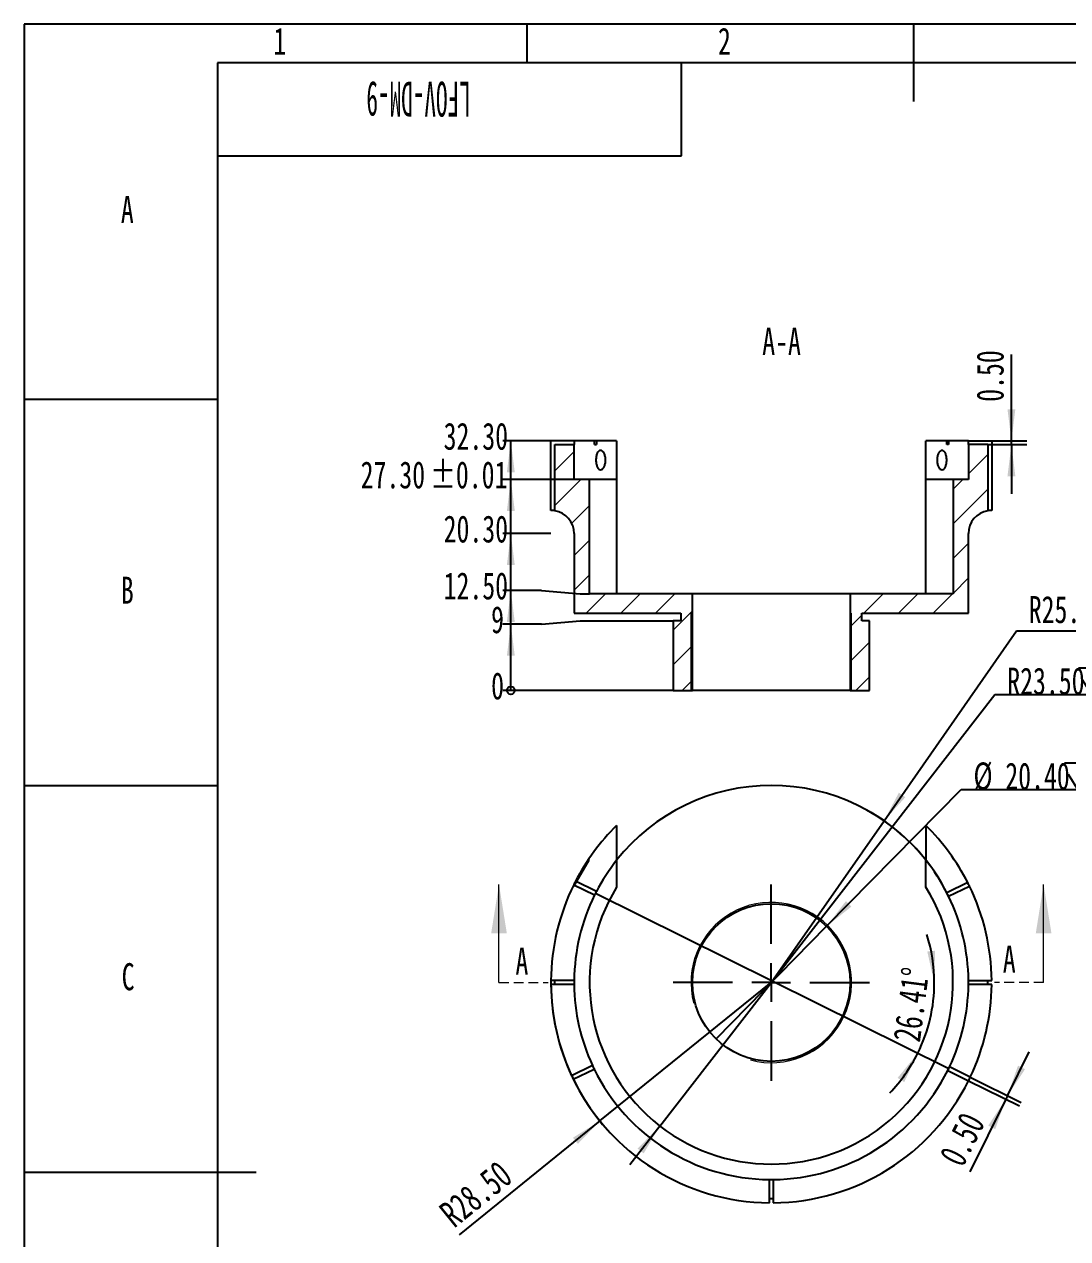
# Model space of a CAD drawing. Header units: millimetres. Extents: x 0 to 210, y 0 to 297.
# Drawn here: x 0 to 134.9, y 139.9 to 297 of the extents above; entities that cross this region are included whole.
import ezdxf

# ---------------------------------------------------------------- set-up
doc = ezdxf.new("R2010")
doc.units = ezdxf.units.MM
doc.linetypes.add('HIDDEN', pattern=[1.905, 1.27, -0.635])
doc.layers.add('图框', color=7, linetype='Continuous')
doc.layers.add('根据设置的颜色创建', color=7, linetype='Continuous', lineweight=25)
doc.styles.add('SLDTEXTSTYLE5', font='TXT', dxfattribs={"width": 0.7})
doc.styles.add('SLDTEXTSTYLE6', font='TXT', dxfattribs={"width": 0.49})
doc.dimstyles.new('SLDDIMSTYLE0', dxfattribs={"dimtxt": 3.5, "dimasz": 4.08, "dimexe": 0, "dimexo": 0.0625, "dimgap": 0.875, "dimtad": 2, "dimdec": 4, "dimzin": 12, "dimdsep": 46, "dimtxsty": 'SLDTEXTSTYLE5', "dimsah": 1, "dimcen": 0.09, "dimazin": 3, "dimtfac": 1, "dimtofl": 0, "dimtmove": 0, "dimatfit": 3, "dimfxl": 0, "dimfrac": 2, "dimtolj": 1, "dimtzin": 12, "dimarcsym": 0})
doc.dimstyles.new('SLDDIMSTYLE1', dxfattribs={"dimtxt": 3.5, "dimasz": 4.08, "dimexe": 0, "dimexo": 0.0625, "dimgap": 0.875, "dimtad": 2, "dimrnd": 1e-09, "dimzin": 4, "dimdsep": 46, "dimtxsty": 'SLDTEXTSTYLE5', "dimsah": 1, "dimcen": 0, "dimadec": 0, "dimazin": 1, "dimtfac": 1, "dimtofl": 0, "dimtmove": 0, "dimatfit": 3, "dimfxl": 0, "dimfrac": 2, "dimtolj": 1, "dimtzin": 12, "dimarcsym": 0})
doc.dimstyles.new('SLDDIMSTYLE10', dxfattribs={"dimtxt": 3.5, "dimasz": 0.338667, "dimexe": 0, "dimexo": 0.0625, "dimgap": 0.875, "dimtad": 0, "dimtih": 1, "dimtoh": 1, "dimdec": 0, "dimrnd": 1e-09, "dimdsep": 46, "dimtxsty": 'SLDTEXTSTYLE5', "dimblk1": 'ORIGIN', "dimblk2": 'ORIGIN', "dimsah": 1, "dimcen": 0.09, "dimadec": 0, "dimazin": 2, "dimtfac": 1, "dimtdec": 0, "dimtofl": 0, "dimtmove": 0, "dimatfit": 3, "dimldrblk": 'ORIGIN', "dimfxl": 0, "dimfrac": 2, "dimtolj": 1, "dimtzin": 12, "dimarcsym": 0})
doc.dimstyles.new('SLDDIMSTYLE11', dxfattribs={"dimtxt": 3.5, "dimasz": 4.08, "dimexe": 0, "dimexo": 0.0625, "dimgap": 0.875, "dimtad": 0, "dimtih": 1, "dimtoh": 1, "dimrnd": 1e-09, "dimzin": 12, "dimdsep": 46, "dimtxsty": 'SLDTEXTSTYLE5', "dimsah": 1, "dimcen": 0.09, "dimadec": 0, "dimazin": 3, "dimtfac": 1, "dimtofl": 0, "dimtmove": 0, "dimatfit": 3, "dimfxl": 0, "dimfrac": 2, "dimtolj": 1, "dimtzin": 12, "dimarcsym": 0})
doc.dimstyles.new('SLDDIMSTYLE12', dxfattribs={"dimtxt": 3.5, "dimasz": 4.08, "dimexe": 0, "dimexo": 0.0625, "dimgap": 0.875, "dimtad": 0, "dimtih": 1, "dimtoh": 1, "dimrnd": 1e-09, "dimzin": 4, "dimdsep": 46, "dimtxsty": 'SLDTEXTSTYLE5', "dimsah": 1, "dimcen": 0.09, "dimadec": 0, "dimazin": 1, "dimtfac": 1, "dimtofl": 0, "dimtmove": 0, "dimatfit": 3, "dimfxl": 0, "dimfrac": 2, "dimtolj": 1, "dimtzin": 12, "dimarcsym": 0})
doc.dimstyles.new('SLDDIMSTYLE13', dxfattribs={"dimtxt": 3.5, "dimasz": 4.08, "dimexe": 0, "dimexo": 0.0625, "dimgap": 0.875, "dimtad": 0, "dimtih": 1, "dimtoh": 1, "dimrnd": 1e-09, "dimzin": 4, "dimdsep": 46, "dimtxsty": 'SLDTEXTSTYLE5', "dimsah": 1, "dimcen": 0.09, "dimadec": 0, "dimazin": 1, "dimtol": 1, "dimtp": 0.01, "dimtm": 0.01, "dimtfac": 1, "dimtofl": 0, "dimtmove": 0, "dimatfit": 3, "dimfxl": 0, "dimfrac": 2, "dimtolj": 1, "dimarcsym": 0})
doc.dimstyles.new('SLDDIMSTYLE2', dxfattribs={"dimtxt": 3.5, "dimasz": 4.08, "dimexe": 0, "dimexo": 0.0625, "dimgap": 0.875, "dimtad": 2, "dimrnd": 1e-09, "dimzin": 0, "dimdsep": 46, "dimtxsty": 'SLDTEXTSTYLE5', "dimsah": 1, "dimcen": 0.09, "dimadec": 0, "dimazin": 0, "dimtfac": 1, "dimtmove": 0, "dimatfit": 0, "dimfxl": 0, "dimfrac": 2, "dimtolj": 1, "dimtzin": 12, "dimarcsym": 0})
doc.dimstyles.new('SLDDIMSTYLE3', dxfattribs={"dimtxt": 3.5, "dimasz": 4.08, "dimexe": 0, "dimexo": 0.0625, "dimgap": 0.875, "dimtad": 0, "dimtih": 1, "dimtoh": 1, "dimrnd": 1e-09, "dimzin": 4, "dimdsep": 46, "dimtxsty": 'SLDTEXTSTYLE5', "dimblk1": 'NONE', "dimsah": 1, "dimcen": 0, "dimadec": 0, "dimazin": 1, "dimtfac": 1, "dimtmove": 0, "dimatfit": 3, "dimldrblk": 'NONE', "dimfxl": 0, "dimfrac": 2, "dimtolj": 1, "dimtzin": 12, "dimarcsym": 0})
doc.dimstyles.new('SLDDIMSTYLE4', dxfattribs={"dimtxt": 3.5, "dimasz": 4.08, "dimexe": 0, "dimexo": 0.0625, "dimgap": 0.875, "dimtad": 0, "dimtih": 1, "dimtoh": 1, "dimrnd": 1e-09, "dimzin": 4, "dimdsep": 46, "dimtxsty": 'SLDTEXTSTYLE5', "dimsah": 1, "dimcen": 0, "dimadec": 0, "dimazin": 1, "dimtfac": 1, "dimtofl": 0, "dimtmove": 1, "dimatfit": 3, "dimfxl": 0, "dimfrac": 2, "dimtolj": 1, "dimtzin": 12, "dimarcsym": 0})
doc.dimstyles.new('SLDDIMSTYLE5', dxfattribs={"dimtxt": 3.5, "dimasz": 4.08, "dimexe": 0, "dimexo": 0.0625, "dimgap": 0.875, "dimtad": 0, "dimtih": 1, "dimtoh": 1, "dimrnd": 1e-09, "dimzin": 4, "dimdsep": 46, "dimtxsty": 'SLDTEXTSTYLE5', "dimsah": 1, "dimcen": 0, "dimadec": 0, "dimazin": 1, "dimtfac": 1, "dimtofl": 0, "dimtmove": 0, "dimatfit": 3, "dimfxl": 0, "dimfrac": 2, "dimtolj": 1, "dimtzin": 12, "dimarcsym": 0})

# ---------------------------------------------------------------- blocks, each defined once
blk = doc.blocks.new('_D')
at = {"layer": '根据设置的颜色创建'}
for start, end in [(0, 17.58), (333.5852, 0), (316.0052, 333.5852)]:
    blk.add_arc((97.12, 173.03), 20.57, start, end, dxfattribs=at)
for points in [[(117.68, 173.03), (117.79, 177.14), (116.78, 177.04)], [(115.54, 163.88), (112.94, 160.69), (113.8, 160.15)]]:
    blk.add_solid(points, dxfattribs=at)
at = {"layer": '根据设置的颜色创建', "insert": (112.35, 165.66), "char_height": 3.5, "attachment_point": 1, "rotation": 82.6576, "style": 'SLDTEXTSTYLE5'}
blk.add_mtext('26.41°', dxfattribs=at)
blk = doc.blocks.new('_D_1')
at = {"layer": '根据设置的颜色创建'}
for q in [(96.61, 173.03), (56.23, 140.4)]:
    blk.add_line((74.44, 155.12), q, dxfattribs=at)
blk.add_arc((96.61, 173.03), 28.5, 179.4974, 222.9594, dxfattribs=at)
blk.add_solid([(74.44, 155.12), (70.95, 152.95), (71.59, 152.16)], dxfattribs=at)
at = {"layer": '根据设置的颜色创建', "insert": (53.39, 143.9), "char_height": 3.5, "attachment_point": 1, "rotation": 38.9453, "style": 'SLDTEXTSTYLE5'}
blk.add_mtext('R28.50', dxfattribs=at)
blk = doc.blocks.new('_D_2')
at = {"layer": '根据设置的颜色创建'}
for p, q in [((127.15, 158.39), (129.97, 164.08)), ((122.12, 160.33), (128.72, 157.06)), ((122.34, 160.78), (128.94, 157.51)), ((126.93, 157.95), (122.26, 148.55)), ((127.15, 158.39), (126.93, 157.95))]:
    blk.add_line(p, q, dxfattribs=at)
for points in [[(127.15, 158.39), (129.42, 161.82), (128.51, 162.27)], [(126.93, 157.95), (124.66, 154.52), (125.57, 154.07)]]:
    blk.add_solid(points, dxfattribs=at)
at = {"layer": '根据设置的颜色创建', "insert": (118.22, 150.55), "char_height": 3.5, "attachment_point": 1, "rotation": 63.5852, "style": 'SLDTEXTSTYLE5'}
blk.add_mtext('0.50', dxfattribs=at)
blk = doc.blocks.new('SW_SYMBOL_HOLE_DEPTH')
at = {"layer": '根据设置的颜色创建', "color": 0}
for p, q in [((0, 875), (800, 875)), ((400, 875), (400, 75)), ((100, 555), (400, 75)), ((700, 555), (400, 75))]:
    blk.add_line(p, q, dxfattribs=at)
blk = doc.blocks.new('_D_3')
at = {"layer": '根据设置的颜色创建'}
for p, q in [((103.76, 180.31), (121.17, 198.02)), ((121.17, 198.02), (146.12, 198.02)), ((89.46, 165.76), (103.76, 180.31))]:
    blk.add_line(p, q, dxfattribs=at)
blk.add_solid([(103.76, 180.31), (106.98, 182.86), (106.26, 183.57)], dxfattribs=at)
at = {"layer": '根据设置的颜色创建', "xscale": 0.004511737089201878, "yscale": 0.004511737089201878, "zscale": 0.004511737089201878}
blk.add_blockref('SW_SYMBOL_HOLE_DEPTH', (134.54, 197.5), dxfattribs=at)
at = {"layer": '根据设置的颜色创建', "char_height": 3.5, "attachment_point": 1, "style": 'SLDTEXTSTYLE5'}
for s, insert in [('%%c', (122.75, 201.5)), ('20.40', (126.87, 201.49)), ('12.50', (138.44, 201.49))]:
    blk.add_mtext(s, dxfattribs=dict(at, insert=insert))
blk = doc.blocks.new('_None')
blk = doc.blocks.new('_D_4')
at = {"layer": '根据设置的颜色创建'}
for p, q in [((82.2, 154.47), (125.53, 210.3)), ((125.53, 210.3), (147.89, 210.3)), ((82.2, 154.47), (78.31, 149.45))]:
    blk.add_line(p, q, dxfattribs=at)
blk.add_solid([(82.2, 154.47), (79.3, 151.55), (80.1, 150.93)], dxfattribs=at)
at = {"layer": '根据设置的颜色创建', "xscale": 0.004511737089201878, "yscale": 0.004511737089201878, "zscale": 0.004511737089201878}
blk.add_blockref('SW_SYMBOL_HOLE_DEPTH', (136.32, 209.78), dxfattribs=at)
at = {"layer": '根据设置的颜色创建', "char_height": 3.5, "attachment_point": 1, "style": 'SLDTEXTSTYLE5'}
for s, insert in [('R23.50', (127.12, 213.78)), ('14.80', (140.22, 213.78))]:
    blk.add_mtext(s, dxfattribs=dict(at, insert=insert))
blk = doc.blocks.new('_D_5')
at = {"layer": '根据设置的颜色创建'}
for p, q in [((111.19, 193.95), (128.31, 218.52)), ((128.31, 218.52), (139.1, 218.52)), ((96.61, 173.03), (111.19, 193.95))]:
    blk.add_line(p, q, dxfattribs=at)
blk.add_arc((96.61, 173.03), 25.5, 25.9491, 59.6133, dxfattribs=at)
blk.add_solid([(111.19, 193.95), (113.94, 197.01), (113.1, 197.59)], dxfattribs=at)
at = {"layer": '根据设置的颜色创建', "insert": (129.9, 223.04), "char_height": 3.5, "attachment_point": 1, "style": 'SLDTEXTSTYLE5'}
blk.add_mtext('R25.50', dxfattribs=at)
blk = doc.blocks.new('SW_CENTERMARKSYMBOL_0')
at = {"layer": '根据设置的颜色创建', "color": 0}
for p, q in [((0, 5), (0, 12.7)), ((0, 0), (0, 2.5)), ((-5, 0), (-12.7, 0)), ((0, 0), (-2.5, 0)), ((0, 0), (0, -2.5)), ((0, 0), (2.5, 0)), ((5, 0), (12.7, 0)), ((0, -5), (0, -12.7))]:
    blk.add_line(p, q, dxfattribs=at)
blk = doc.blocks.new('_Origin')
at = {"color": 0, "linetype": 'ByBlock', "lineweight": -2}
blk.add_line((0, 0), (-1, 0), dxfattribs=at)
blk.add_circle((0, 0), 0.5, dxfattribs=at)
blk = doc.blocks.new('_D_10')
at = {"layer": '根据设置的颜色创建'}
blk.add_line((83.91, 210.82), (61.9, 210.82), dxfattribs=at)
at = {"layer": '根据设置的颜色创建', "xscale": 1.016, "yscale": 1.016}
blk.add_blockref('_Origin', (62.92, 210.82), dxfattribs=at)
at = {"layer": '根据设置的颜色创建', "insert": (60.37, 213.16), "char_height": 3.5, "attachment_point": 1, "style": 'SLDTEXTSTYLE5'}
blk.add_mtext('0', dxfattribs=at)
blk = doc.blocks.new('_D_11')
at = {"layer": '根据设置的颜色创建'}
for p, q in [((66.9, 219.38), (61.9, 219.38)), ((62.92, 210.82), (62.92, 219.38)), ((66.9, 219.38), (71.9, 219.82)), ((71.9, 219.82), (83.91, 219.82))]:
    blk.add_line(p, q, dxfattribs=at)
blk.add_solid([(62.92, 219.38), (62.41, 215.3), (63.43, 215.3)], dxfattribs=at)
at = {"layer": '根据设置的颜色创建', "insert": (60.37, 221.73), "char_height": 3.5, "attachment_point": 1, "style": 'SLDTEXTSTYLE5'}
blk.add_mtext('9', dxfattribs=at)
blk = doc.blocks.new('_D_12')
at = {"layer": '根据设置的颜色创建'}
for p, q in [((66.9, 223.75), (61.9, 223.75)), ((62.92, 219.38), (62.92, 223.75)), ((66.9, 223.75), (71.9, 223.32)), ((71.9, 223.32), (73.11, 223.32))]:
    blk.add_line(p, q, dxfattribs=at)
blk.add_solid([(62.92, 223.75), (62.41, 219.67), (63.43, 219.67)], dxfattribs=at)
at = {"layer": '根据设置的颜色创建', "insert": (54.23, 226.1), "char_height": 3.5, "attachment_point": 1, "style": 'SLDTEXTSTYLE5'}
blk.add_mtext('12.50', dxfattribs=at)
blk = doc.blocks.new('_D_13')
at = {"layer": '根据设置的颜色创建'}
for p, q in [((68.11, 231.12), (61.9, 231.12)), ((62.92, 223.75), (62.92, 231.12))]:
    blk.add_line(p, q, dxfattribs=at)
blk.add_solid([(62.92, 231.12), (62.41, 227.04), (63.43, 227.04)], dxfattribs=at)
at = {"layer": '根据设置的颜色创建', "insert": (54.23, 233.46), "char_height": 3.5, "attachment_point": 1, "style": 'SLDTEXTSTYLE5'}
blk.add_mtext('20.30', dxfattribs=at)
blk = doc.blocks.new('_D_14')
at = {"layer": '根据设置的颜色创建'}
for p, q in [((71.11, 238.12), (61.9, 238.12)), ((62.92, 231.12), (62.92, 238.12))]:
    blk.add_line(p, q, dxfattribs=at)
blk.add_solid([(62.92, 238.12), (62.41, 234.04), (63.43, 234.04)], dxfattribs=at)
at = {"layer": '根据设置的颜色创建', "char_height": 3.5, "attachment_point": 1, "style": 'SLDTEXTSTYLE5'}
for s, insert in [('27.30', (43.5, 240.46)), ('±0.01', (52.48, 240.46))]:
    blk.add_mtext(s, dxfattribs=dict(at, insert=insert))
blk = doc.blocks.new('_D_15')
at = {"layer": '根据设置的颜色创建'}
for p, q in [((68.11, 243.12), (61.9, 243.12)), ((62.92, 238.12), (62.92, 243.12))]:
    blk.add_line(p, q, dxfattribs=at)
blk.add_solid([(62.92, 243.12), (62.41, 239.04), (63.43, 239.04)], dxfattribs=at)
at = {"layer": '根据设置的颜色创建', "insert": (54.23, 245.46), "char_height": 3.5, "attachment_point": 1, "style": 'SLDTEXTSTYLE5'}
blk.add_mtext('32.30', dxfattribs=at)
blk = doc.blocks.new('_D_16')
at = {"layer": '根据设置的颜色创建'}
for p, q in [((127.66, 243.12), (127.66, 254.3)), ((124.61, 242.62), (129.66, 242.62)), ((125.11, 243.12), (129.66, 243.12)), ((127.66, 242.62), (127.66, 243.12)), ((127.66, 242.62), (127.66, 236.27))]:
    blk.add_line(p, q, dxfattribs=at)
for points in [[(127.66, 243.12), (128.17, 247.2), (127.15, 247.2)], [(127.66, 242.62), (127.15, 238.54), (128.17, 238.54)]]:
    blk.add_solid(points, dxfattribs=at)
at = {"layer": '根据设置的颜色创建', "insert": (123.15, 248.16), "char_height": 3.5, "attachment_point": 1, "rotation": 90, "style": 'SLDTEXTSTYLE5'}
blk.add_mtext('0.50', dxfattribs=at)

msp = doc.modelspace()

# ---------------------------------------------------------------- hatches: boundary and pattern name
at = {"layer": '根据设置的颜色创建', "linetype": 'Continuous', "lineweight": 18}
h = msp.add_hatch(dxfattribs=at)
h.set_pattern_fill('ANSI31', color=256, style=0)
edge = h.paths.add_edge_path(flags=0)
edge.add_arc((68.10669, 231.11771), 3, 0, 80.4059339, ccw=False)
edge.add_line((71.10669, 231.11771), (71.10669, 220.81771))
edge.add_line((71.10669, 220.81771), (84.90669, 220.81771))
edge.add_line((84.90669, 220.81771), (84.90669, 219.81771))
edge.add_line((84.90669, 219.81771), (83.90669, 219.81771))
edge.add_line((83.90669, 219.81771), (83.90669, 210.81771))
edge.add_line((83.90669, 210.81771), (86.40669, 210.81771))
edge.add_line((86.40669, 210.81771), (86.40669, 223.31771))
edge.add_line((86.40669, 223.31771), (73.10669, 223.31771))
edge.add_line((73.10669, 223.31771), (73.10669, 238.11771))
edge.add_line((73.10669, 238.11771), (71.10669, 238.11771))
edge.add_line((71.10669, 238.11771), (71.10669, 242.61771))
edge.add_line((71.10669, 242.61771), (68.60669, 242.61771))
edge.add_line((68.60669, 242.61771), (68.60669, 234.07575))
h = msp.add_hatch(dxfattribs=at)
h.set_pattern_fill('ANSI31', color=256, style=0)
edge = h.paths.add_edge_path(flags=0)
edge.add_line((108.30669, 219.81771), (108.30669, 220.81771))
edge.add_line((108.30669, 220.81771), (122.10669, 220.81771))
edge.add_line((122.10669, 220.81771), (122.10669, 231.11771))
edge.add_arc((125.10669, 231.11771), 3, 99.5940682, 180, ccw=False)
edge.add_line((124.60669, 234.07575), (124.60669, 242.61771))
edge.add_line((124.60669, 242.61771), (122.10669, 242.61771))
edge.add_line((122.10669, 242.61771), (122.10669, 238.11771))
edge.add_line((122.10669, 238.11771), (120.10669, 238.11771))
edge.add_line((120.10669, 238.11771), (120.10669, 223.31771))
edge.add_line((120.10669, 223.31771), (106.80669, 223.31771))
edge.add_line((106.80669, 223.31771), (106.80669, 210.81771))
edge.add_line((106.80669, 210.81771), (109.30669, 210.81771))
edge.add_line((109.30669, 210.81771), (109.30669, 219.81771))
edge.add_line((109.30669, 219.81771), (108.30669, 219.81771))

# ---------------------------------------------------------------- linework, layer by layer
at = {"color": 7, "linetype": 'Continuous', "lineweight": 25}
for p, q in [((68.10778, 234.11771), (68.10778, 243.11771)), ((71.10791, 243.11771), (68.10778, 243.11771)), ((68.60669, 234.07575), (68.60669, 242.61771)), ((68.60669, 242.61771), (71.10669, 242.61771)), ((71.10669, 238.11771), (71.10669, 242.61771)), ((71.10669, 242.61771), (71.10791, 242.61771)), ((71.10791, 243.11771), (71.10791, 242.61771)), ((73.75875, 243.11771), (71.10791, 243.11771)), ((73.75875, 242.61771), (73.75875, 243.11771)), ((73.98517, 243.11771), (73.75875, 243.11771)), ((73.75875, 242.61771), (73.98517, 242.61771)), ((73.98517, 243.11771), (73.98517, 242.61771)), ((76.60669, 243.11771), (73.98517, 243.11771)), ((76.60669, 243.11771), (76.60669, 238.11771)), ((116.60669, 238.11771), (116.60669, 243.11771)), ((119.31267, 243.11771), (116.60669, 243.11771)), ((119.31267, 242.61771), (119.31267, 243.11771)), ((119.53586, 243.11771), (119.31267, 243.11771)), ((119.53586, 242.61771), (119.31267, 242.61771)), ((119.53586, 243.11771), (119.53586, 242.61771)), ((122.10546, 243.11771), (119.53586, 243.11771)), ((122.10546, 242.61771), (122.10546, 243.11771)), ((122.10546, 243.11771), (125.10559, 243.11771)), ((122.10669, 242.61771), (122.10546, 242.61771)), ((122.10669, 242.61771), (122.10669, 238.11771)), ((124.60669, 242.61771), (122.10669, 242.61771)), ((124.60669, 242.61771), (124.60669, 234.07575)), ((125.10559, 243.11771), (125.10559, 234.11771)), ((73.10669, 238.11771), (71.10669, 238.11771)), ((73.10669, 223.31771), (73.10669, 238.11771)), ((76.60669, 238.11771), (73.10669, 238.11771)), ((76.60669, 238.11771), (76.60669, 223.31771)), ((116.60669, 223.31771), (116.60669, 238.11771)), ((120.10669, 238.11771), (116.60669, 238.11771)), ((120.10669, 238.11771), (120.10669, 223.31771)), ((122.10669, 238.11771), (120.10669, 238.11771)), ((71.10669, 231.11771), (71.10669, 220.81771)), ((122.10669, 220.81771), (122.10669, 231.11771)), ((86.40669, 223.31771), (73.10669, 223.31771)), ((86.40669, 210.81771), (86.40669, 223.31771)), ((106.80669, 223.31771), (86.40669, 223.31771)), ((106.80669, 223.31771), (106.80669, 210.81771)), ((120.10669, 223.31771), (106.80669, 223.31771)), ((71.10669, 220.81771), (84.90669, 220.81771)), ((84.90669, 220.81771), (84.90669, 219.81771)), ((108.30669, 220.81771), (122.10669, 220.81771)), ((108.30669, 219.81771), (108.30669, 220.81771)), ((83.90669, 219.81771), (83.90669, 210.81771)), ((84.90669, 219.81771), (83.90669, 219.81771)), ((109.30669, 219.81771), (108.30669, 219.81771)), ((109.30669, 210.81771), (109.30669, 219.81771)), ((83.90669, 210.81771), (86.40669, 210.81771)), ((106.80669, 210.81771), (86.40669, 210.81771)), ((106.80669, 210.81771), (109.30669, 210.81771)), ((76.60669, 193.33677), (76.60669, 188.85212)), ((116.60669, 193.33677), (116.60669, 188.85212)), ((76.60669, 188.85212), (76.60669, 185.3718)), ((116.60669, 185.3718), (116.60669, 188.85212)), ((71.07196, 185.69093), (73.75875, 184.35633)), ((73.98517, 184.80215), (71.29796, 186.13696)), ((122.00955, 185.95354), (119.31267, 184.63837)), ((119.53586, 184.19093), (122.23232, 185.50589)), ((71.10791, 173.28283), (68.10778, 173.28283)), ((68.60669, 172.78283), (68.60669, 173.28283)), ((122.10546, 173.28283), (125.10559, 173.28283)), ((124.60669, 172.78283), (124.60669, 173.28283)), ((71.10791, 172.78283), (68.10778, 172.78283)), ((125.10559, 172.78283), (122.10546, 172.78283)), ((73.48098, 162.28799), (70.7841, 160.97282)), ((70.99965, 160.52165), (73.69611, 161.83661)), ((122.33981, 160.78309), (119.6526, 162.1179)), ((119.43416, 161.66812), (122.12095, 160.33352)), ((96.35669, 144.53393), (96.35669, 147.53406)), ((96.85669, 147.53406), (96.85669, 144.53393)), ((95.35669, 144.56026), (95.35669, 144.56009)), ((96.85669, 145.03283), (96.35669, 145.03283)), ((97.85669, 144.56009), (97.85669, 144.56026))]:
    msp.add_line(p, q, dxfattribs=at)
at = {"color": 7, "linetype": 'Continuous', "lineweight": 18}
for p, q in [((86.23069, 210.81771), (86.23069, 220.81771)), ((106.98269, 210.81771), (106.98269, 220.81771)), ((61.39091, 173.03283), (61.39091, 185.73283)), ((131.82247, 173.03283), (131.82247, 185.73283))]:
    msp.add_line(p, q, dxfattribs=at)
at = {"color": 7, "linetype": 'HIDDEN', "lineweight": 18}
for p, q in [((61.39091, 173.03283), (67.74091, 173.03283)), ((131.82247, 173.03283), (125.47247, 173.03283))]:
    msp.add_line(p, q, dxfattribs=at)
at = {"color": 7, "linetype": 'Continuous', "lineweight": 25}
msp.add_circle((96.60669, 173.03283), 10.2, dxfattribs=at)
for centre, radius, start, end in [((68.10669, 231.11771), 3, 0, 80.4059339), ((125.10669, 231.11771), 3, 99.5940682, 180), ((96.60669, 173.03283), 25.5, 38.3427493, 141.6572507), ((96.60669, 173.03283), 28.5, 134.5679286, 152.6261896), ((96.60669, 173.03283), 28.5, 26.9593502, 45.4320714), ((96.60669, 173.03283), 25.5, 141.6572507, 152.5133566), ((96.60669, 173.03283), 25.5, 27.0726103, 38.3427493), ((96.60669, 173.03283), 28.5, 153.6314235, 179.497399), ((96.60669, 173.03283), 28.5, 152.6261896, 153.6314235), ((96.60669, 173.03283), 28.5, 25.9541158, 26.9593502), ((96.60669, 173.03283), 28.5, 0.502601, 25.9541158), ((96.60669, 173.03283), 25.5, 153.6368658, 179.4382677), ((96.60669, 173.03283), 23.5, 148.3275666, 31.6724334), ((96.60669, 173.03283), 25.5, 152.5133566, 153.6368658), ((96.60669, 173.03283), 25.5, 25.9491005, 27.0726103), ((96.60669, 173.03283), 25.5, 0.5617323, 25.9491005), ((96.60669, 173.03283), 25.5, 179.4382677, 180.5617323), ((96.60669, 173.03283), 25.5, 359.4382677, 0.5617323), ((96.60669, 173.03283), 28.5, 180.502601, 205.0341415), ((96.60669, 173.03283), 25.5, 180.5617323, 204.9208814), ((96.60669, 173.03283), 25.5, 334.6569712, 359.4382677), ((96.60669, 173.03283), 28.5, 334.5441382, 359.497399), ((96.60669, 173.03283), 25.5, 204.9208814, 206.0443912), ((96.60669, 173.03283), 25.5, 206.0443912, 269.4382677), ((96.60669, 173.03283), 25.5, 333.533462, 334.6569712), ((96.60669, 173.03283), 28.5, 205.0341415, 206.0393759), ((96.60669, 173.03283), 28.5, 206.0393759, 269.497399), ((96.60669, 173.03283), 25.5, 270.5617323, 333.533462), ((96.60669, 173.03283), 28.5, 270.502601, 333.5389043), ((96.60669, 173.03283), 28.5, 333.5389043, 334.5441382), ((96.60669, 173.03283), 25.5, 269.4382677, 270.5617323)]:
    msp.add_arc(centre, radius, start, end, dxfattribs=at)
at = {"color": 7, "linetype": 'Continuous', "lineweight": 18}
msp.add_arc((96.60669, 173.03283), 10.376, 255, 195, dxfattribs=at)
at = {"color": 7, "linetype": 'Continuous', "lineweight": 25}
for points, knots in [([(75.17459, 240.61771), (75.17459, 240.45252), (75.15689, 240.29043), (75.08922, 239.98768), (75.03933, 239.84903), (74.91709, 239.61845), (74.8439, 239.52532), (74.68861, 239.40063), (74.60491, 239.36779), (74.44184, 239.36762), (74.36133, 239.39997), (74.21489, 239.52513), (74.14944, 239.61676), (74.03971, 239.85001), (73.99726, 239.98757), (73.95387, 240.21475), (73.94302, 240.29267), (73.92835, 240.45283), (73.9246, 240.53568), (73.92456, 240.78042), (73.93947, 240.94488), (73.9968, 241.24582), (74.03986, 241.38537), (74.14807, 241.61609), (74.21397, 241.70917), (74.3602, 241.83481), (74.43996, 241.86754), (74.60486, 241.86787), (74.68744, 241.83556), (74.80483, 241.74154), (74.8422, 241.70319), (74.91333, 241.61267), (74.94728, 241.55993), (75.03908, 241.38701), (75.08914, 241.24772), (75.15653, 240.947), (75.17459, 240.78289), (75.17459, 240.61771)], [0, 0, 0, 0, 0.0625, 0.0625, 0.125, 0.125, 0.1875, 0.1875, 0.25, 0.25, 0.3125, 0.3125, 0.375, 0.375, 0.4375, 0.4375, 0.46875, 0.46875, 0.5, 0.5, 0.5625, 0.5625, 0.625, 0.625, 0.6875, 0.6875, 0.75, 0.75, 0.8125, 0.8125, 0.84375, 0.84375, 0.875, 0.875, 0.9375, 0.9375, 1, 1, 1, 1]), ([(119.28879, 240.61771), (119.28879, 240.45252), (119.27395, 240.29043), (119.21614, 239.98768), (119.17316, 239.84903), (119.06478, 239.61845), (118.99853, 239.52532), (118.85301, 239.40063), (118.7722, 239.36779), (118.60914, 239.36762), (118.52579, 239.39997), (118.36953, 239.52513), (118.29723, 239.61676), (118.17348, 239.85001), (118.12418, 239.98757), (118.0734, 240.21475), (118.06059, 240.29267), (118.04326, 240.45283), (118.0388, 240.53568), (118.03876, 240.78042), (118.05654, 240.94488), (118.12365, 241.24582), (118.17364, 241.38537), (118.2957, 241.61609), (118.36853, 241.70917), (118.52461, 241.83481), (118.60724, 241.86754), (118.77217, 241.86787), (118.8519, 241.83556), (118.96192, 241.74154), (118.99638, 241.70319), (119.0611, 241.61267), (119.09154, 241.55993), (119.17294, 241.38701), (119.21607, 241.24772), (119.27364, 240.947), (119.28879, 240.78289), (119.28879, 240.61771)], [0, 0, 0, 0, 0.0625, 0.0625, 0.125, 0.125, 0.1875, 0.1875, 0.25, 0.25, 0.3125, 0.3125, 0.375, 0.375, 0.4375, 0.4375, 0.46875, 0.46875, 0.5, 0.5, 0.5625, 0.5625, 0.625, 0.625, 0.6875, 0.6875, 0.75, 0.75, 0.8125, 0.8125, 0.84375, 0.84375, 0.875, 0.875, 0.9375, 0.9375, 1, 1, 1, 1]), ([(125.10559, 234.11771), (125.02215, 234.11771), (124.93868, 234.11423), (124.77166, 234.10024), (124.68862, 234.08975), (124.60669, 234.07593)], [0, 0, 0, 0, 0.5, 0.5, 1, 1, 1, 1])]:
    msp.add_open_spline(points, degree=3, knots=knots, dxfattribs=at)
msp.add_open_spline([(68.60669, 234.07593), (68.44276, 234.10358), (68.27638, 234.11771), (68.10778, 234.11771)], degree=3, dxfattribs=at)
at = {"color": 7, "linetype": 'Continuous', "lineweight": 18}
for points in [[(61.39091, 185.73283), (60.37491, 179.38283), (62.40691, 179.38283)], [(131.82247, 185.73283), (130.80647, 179.38283), (132.83847, 179.38283)]]:
    msp.add_solid(points, dxfattribs=at)
at = {"layer": '图框'}
for p, q in [((210, 297), (0, 297)), ((0, 297), (0, 0)), ((65, 297), (65, 292)), ((0, 248.5), (25, 248.5)), ((0, 198.5), (25, 198.5))]:
    msp.add_line(p, q, dxfattribs=at)
at = {"layer": '图框', "lineweight": 25}
for p, q in [((115, 297), (115, 287)), ((205, 292), (25, 292)), ((25, 292), (25, 5)), ((85, 280), (85, 292)), ((25, 280), (85, 280)), ((0, 148.5), (30, 148.5))]:
    msp.add_line(p, q, dxfattribs=at)
at = {"layer": '根据设置的颜色创建'}
for p, q in [((71.0853, 185.49152), (73.05646, 188.90566)), ((73.87086, 184.57979), (119.54448, 161.89247))]:
    msp.add_line(p, q, dxfattribs=at)

# ---------------------------------------------------------------- block references
msp.add_blockref('SW_CENTERMARKSYMBOL_0', (96.60669, 173.03283), dxfattribs=at)

# ---------------------------------------------------------------- texts
at = {"color": 7, "linetype": 'Continuous', "lineweight": 0, "char_height": 3.5, "attachment_point": 2, "style": 'SLDTEXTSTYLE5'}
for s, insert in [('1', (33.04444, 296.56284)), ('2', (90.54444, 296.56284))]:
    msp.add_mtext(s, dxfattribs=dict(at, insert=insert))
at = {"color": 7, "linetype": 'Continuous', "char_height": 3.5, "attachment_point": 1, "style": 'SLDTEXTSTYLE5'}
for insert in [(63.51956, 177.54605), (126.54785, 177.81549)]:
    msp.add_mtext('A', dxfattribs=dict(at, insert=insert))
at = {"layer": '图框', "insert": (50.99246, 285.06441), "char_height": 4.5, "attachment_point": 2, "rotation": 180, "style": 'SLDTEXTSTYLE6'}
msp.add_mtext('LFOV-DM-9', dxfattribs=at)
at = {"layer": '图框', "char_height": 3.5, "attachment_point": 2, "style": 'SLDTEXTSTYLE5'}
for s, insert in [('A', (13.32031, 274.78578)), ('B', (13.32031, 225.53578)), ('C', (13.42726, 175.53578))]:
    msp.add_mtext(s, dxfattribs=dict(at, insert=insert))
at = {"layer": '根据设置的颜色创建', "insert": (97.93377, 257.73444), "char_height": 3.5, "attachment_point": 2, "style": 'SLDTEXTSTYLE5'}
msp.add_mtext('A-A', dxfattribs=at)

# ---------------------------------------------------------------- dimensions: what is measured, and where the dimension line sits
at = {"layer": '根据设置的颜色创建'}
for base, p1, p2, angle, picture, middle in [((127.66253, 243.11771), (124.60669, 242.61771), (125.10559, 243.11771), 90, '_D_16', (127.66253, 251.2273)), ((126.92533, 157.94705), (122.33981, 160.78309), (122.12095, 160.33352), 63.5851639, '_D_2', (123.62212, 151.2971))]:
    dim = msp.add_linear_dim(base=base, p1=p1, p2=p2, angle=angle, dimstyle='SLDDIMSTYLE2', dxfattribs=at)
    dim.commit()
    dim.dimension.update_dxf_attribs({"geometry": picture, "text_midpoint": middle, "dimtype": 160})
for feature_location, offset, origin, dimstyle, picture, middle in [((68.10778, 243.11771), (-6.20348, 0), (83.90669, 210.81771), 'SLDDIMSTYLE12', '_D_15', (58.06646, 243.11771)), ((71.10669, 238.11771), (-9.20238, 0), (83.90669, 210.81771), 'SLDDIMSTYLE13', '_D_14', (52.70223, 238.11771)), ((68.10778, 231.11747), (-6.20348, 0), (83.90669, 210.81771), 'SLDDIMSTYLE12', '_D_13', (58.06646, 231.11747)), ((73.10669, 223.31771), (-11.20238, 0.43728), (83.90669, 210.81771), 'SLDDIMSTYLE12', '_D_12', (58.06646, 223.75499)), ((83.90669, 219.81771), (-22.00238, -0.43728), (83.90669, 210.81771), 'SLDDIMSTYLE11', '_D_11', (61.13868, 219.38042)), ((83.9066881443, 210.8177061856), (-22.0023804759, 0), (83.9066881443, 210.8177061856), 'SLDDIMSTYLE10', '_D_10', (61.1362521112, 210.8177061856))]:
    dim = msp.add_ordinate_dim(feature_location=feature_location, offset=offset, dtype=0, origin=origin, dimstyle=dimstyle, dxfattribs=at)
    dim.commit()
    dim.dimension.update_dxf_attribs({"geometry": picture, "text_midpoint": middle})
for mpoint, dimstyle, picture, middle in [((111.18593, 193.95401), 'SLDDIMSTYLE5', '_D_5', (134.4989, 220.68965)), ((74.4409, 155.11837), 'SLDDIMSTYLE1', '_D_1', (59.76629, 143.2583))]:
    dim = msp.add_radius_dim(center=(96.60669, 173.03283), mpoint=mpoint, dimstyle=dimstyle, dxfattribs=at)
    dim.commit()
    dim.dimension.update_dxf_attribs({"geometry": picture, "text_midpoint": middle, "dimtype": 164})
dim = msp.add_radius_dim(center=(96.60669, 173.03283), mpoint=(82.19991, 154.46688), text='<>{\\fGDT;x}14.80', dimstyle='SLDDIMSTYLE4', dxfattribs=at)
dim.commit()
dim.dimension.update_dxf_attribs({"geometry": '_D_4', "text_midpoint": (137.50406, 211.94928), "dimtype": 164})
dim = msp.add_diameter_dim_2p(p1=(89.456, 165.75907), p2=(103.75738, 180.30659), text='<>{\\fGDT;x}12.50', dimstyle='SLDDIMSTYLE3', dxfattribs=at)
dim.commit()
dim.dimension.update_dxf_attribs({"geometry": '_D_3', "text_midpoint": (134.43667, 199.66079), "dimtype": 163})
dim = msp.add_angular_dim_2l(base=(117.13976, 168.33379), line1=((73.87086, 184.57979), (119.54448, 161.89247)), line2=((131.82247, 173.03283), (61.39091, 173.03283)), dimstyle='SLDDIMSTYLE0', dxfattribs=at)
dim.commit()
dim.dimension.update_dxf_attribs({"geometry": '_D', "text_midpoint": (117.51512, 170.40442), "dimtype": 162})

doc.saveas('drawing.dxf')
